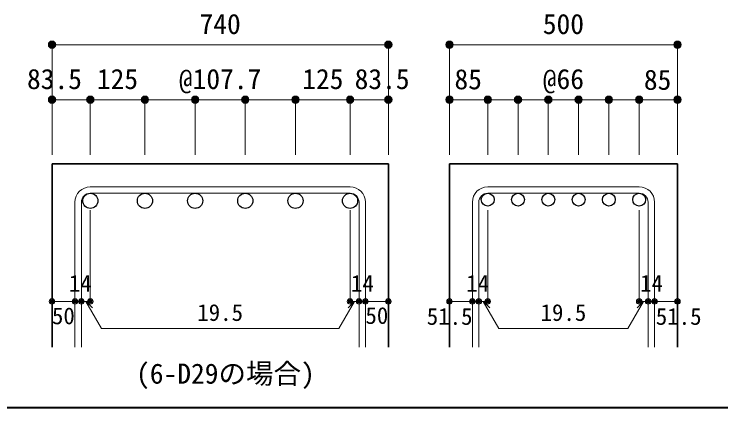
# Model space of a CAD drawing. Units: millimetres at full size, sheet at 1:20; details may follow other scales. Extents: x -3982 to 3969, y -2797 to 2801.
# Drawn here: x -719 to 821, y -2797 to -1938 of the extents above; entities that cross this region are included whole.
import ezdxf
from ezdxf.enums import TextEntityAlignment as Align

# ---------------------------------------------------------------- set-up
doc = ezdxf.new("R2010")
doc.units = ezdxf.units.MM
doc.header["$LTSCALE"] = 20
doc.header["$PDMODE"] = 32
doc.header["$PDSIZE"] = 12
for name, color, linetype, lineweight in [('6-1_躯体線', 2, 'Continuous', 35), ('6-5_梁主筋', 7, 'Continuous', 18), ('6-6_S.T.P.', 7, 'Continuous', 18), ('6-7_文字', 7, 'Continuous', 18), ('6-D_寸法', 4, 'Continuous', 9), ('F-0_枠', 6, 'Continuous', 40)]:
    doc.layers.add(name, color=color, linetype=linetype, lineweight=lineweight)
doc.styles.add('ＭＳ ゴシック', font='')
doc.styles.get('ＭＳ ゴシック').set_extended_font_data('MS Gothic')

msp = doc.modelspace()

# ---------------------------------------------------------------- linework, layer by layer
at = {"layer": '6-1_躯体線'}
for p, q in [((-636.3, -2264.67), (-636.3, -2664.67)), ((-636.3, -2264.67), (96.7, -2264.67)), ((96.7, -2264.67), (96.7, -2664.67)), ((229.79, -2264.67), (229.79, -2664.67)), ((229.79, -2264.67), (726.79, -2264.67)), ((726.79, -2264.67), (726.79, -2664.67))]:
    msp.add_line(p, q, dxfattribs=at)
at = {"layer": '6-5_梁主筋', "color": 3, "lineweight": 25}
for centre, radius in [((-552.8, -2345.17), 16.5), ((-433.8, -2345.17), 16.5), ((-324.46, -2345.17), 16.5), ((-215.13, -2345.17), 16.5), ((-105.8, -2345.17), 16.5), ((13.2, -2345.17), 16.5), ((313.29, -2342.67), 14), ((379.29, -2342.67), 14), ((445.29, -2342.67), 14), ((511.29, -2342.67), 14), ((577.29, -2342.67), 14), ((643.29, -2342.67), 14)]:
    msp.add_circle(centre, radius, dxfattribs=at)
at = {"layer": '6-6_S.T.P.'}
for p, q in [((13.2, -2314.67), (-552.8, -2314.67)), ((643.29, -2314.67), (313.29, -2314.67)), ((13.2, -2328.67), (-552.8, -2328.67)), ((643.29, -2328.67), (313.29, -2328.67)), ((-586.3, -2348.17), (-586.3, -2664.67)), ((-572.3, -2348.17), (-572.3, -2664.67)), ((32.7, -2348.17), (32.7, -2664.67)), ((46.7, -2348.17), (46.7, -2664.67)), ((279.79, -2348.17), (279.79, -2664.67)), ((293.79, -2348.17), (293.79, -2664.67)), ((662.79, -2348.17), (662.79, -2664.67)), ((676.79, -2348.17), (676.79, -2664.67))]:
    msp.add_line(p, q, dxfattribs=at)
for centre, radius, start, end in [((-552.8, -2348.17), 33.5, 90, 180), ((13.2, -2348.17), 33.5, 0, 90), ((313.29, -2348.17), 33.5, 90, 180), ((643.29, -2348.17), 33.5, 0, 90), ((-552.8, -2348.17), 19.5, 90, 180), ((13.2, -2348.17), 19.5, 0, 90), ((313.29, -2348.17), 19.5, 90, 180), ((643.29, -2348.17), 19.5, 0, 90)]:
    msp.add_arc(centre, radius, start, end, dxfattribs=at)
at = {"layer": '6-D_寸法'}
for p, q in [((-636.3, -2004.67), (-636.3, -2124.67)), ((-636.3, -2004.67), (96.7, -2004.67)), ((96.7, -2004.67), (96.7, -2124.67)), ((229.79, -2004.67), (229.79, -2124.67)), ((229.79, -2004.67), (726.79, -2004.67)), ((726.79, -2004.67), (726.79, -2124.67)), ((-636.3, -2124.67), (-636.3, -2244.67)), ((-552.8, -2124.67), (-552.8, -2244.67)), ((-433.8, -2124.67), (-433.8, -2244.67)), ((-433.8, -2124.67), (-324.46, -2124.67)), ((-324.46, -2124.67), (-324.46, -2244.67)), ((-324.46, -2124.67), (-215.13, -2124.67)), ((-215.13, -2124.67), (-215.13, -2244.67)), ((-215.13, -2124.67), (-105.8, -2124.67)), ((-105.8, -2124.67), (-105.8, -2244.67)), ((-105.8, -2124.67), (13.2, -2124.67)), ((13.2, -2124.67), (13.2, -2244.67)), ((13.2, -2124.67), (96.7, -2124.67)), ((96.7, -2124.67), (96.7, -2244.67)), ((229.79, -2124.67), (229.79, -2244.67)), ((229.79, -2124.67), (643.29, -2124.67)), ((313.29, -2124.67), (313.29, -2244.67)), ((379.29, -2124.67), (379.29, -2244.67)), ((445.29, -2124.67), (445.29, -2244.67)), ((511.29, -2124.67), (511.29, -2244.67)), ((577.29, -2124.67), (577.29, -2244.67)), ((643.29, -2124.67), (643.29, -2244.67)), ((643.29, -2124.67), (726.79, -2124.67)), ((726.79, -2124.67), (726.79, -2244.67)), ((-552.8, -2564.67), (-552.8, -2365.34)), ((13.2, -2564.67), (13.2, -2365.34)), ((313.29, -2564.67), (313.29, -2365.34)), ((643.29, -2564.67), (643.29, -2365.34)), ((-636.3, -2564.67), (-586.3, -2564.67)), ((-586.3, -2564.67), (-552.8, -2564.67)), ((-562.55, -2564.67), (-548.4, -2578.81)), ((-562.55, -2564.67), (-528.32, -2623.95)), ((22.95, -2564.67), (-11.27, -2623.95)), ((22.95, -2564.67), (8.81, -2578.81)), ((13.2, -2564.67), (96.7, -2564.67)), ((32.7, -2564.67), (46.7, -2564.67)), ((229.79, -2564.67), (279.79, -2564.67)), ((279.79, -2564.67), (313.29, -2564.67)), ((303.54, -2564.67), (317.68, -2578.81)), ((303.54, -2564.67), (337.76, -2623.95)), ((653.04, -2564.67), (618.82, -2623.95)), ((653.04, -2564.67), (638.9, -2578.81)), ((643.29, -2564.67), (726.79, -2564.67)), ((662.79, -2564.67), (676.79, -2564.67)), ((-528.32, -2623.95), (-11.27, -2623.95)), ((337.76, -2623.95), (618.82, -2623.95))]:
    msp.add_line(p, q, dxfattribs=at)
msp.add_lwpolyline([(-636.3, -2124.67), (-552.8, -2124.67), (-433.8, -2124.67)], dxfattribs=at)
for centre, radius in [((-636.3, -2004.67), 8), ((-636.3, -2004.67), 7.2), ((-636.3, -2004.67), 6.4), ((-636.3, -2004.67), 5.6), ((-636.3, -2004.67), 4.8), ((-636.3, -2004.67), 4), ((-636.3, -2004.67), 3.2), ((96.7, -2004.67), 8), ((96.7, -2004.67), 7.2), ((96.7, -2004.67), 6.4), ((96.7, -2004.67), 5.6), ((96.7, -2004.67), 4.8), ((96.7, -2004.67), 4), ((96.7, -2004.67), 3.2), ((229.79, -2004.67), 8), ((229.79, -2004.67), 7.2), ((229.79, -2004.67), 6.4), ((229.79, -2004.67), 5.6), ((229.79, -2004.67), 4.8), ((229.79, -2004.67), 4), ((229.79, -2004.67), 3.2), ((726.79, -2004.67), 8), ((726.79, -2004.67), 7.2), ((726.79, -2004.67), 6.4), ((726.79, -2004.67), 5.6), ((726.79, -2004.67), 4.8), ((726.79, -2004.67), 4), ((726.79, -2004.67), 3.2), ((-636.3, -2004.67), 2.4), ((-636.3, -2004.67), 1.6), ((-636.3, -2004.67), 0.8), ((96.7, -2004.67), 2.4), ((96.7, -2004.67), 1.6), ((96.7, -2004.67), 0.8), ((229.79, -2004.67), 2.4), ((229.79, -2004.67), 1.6), ((229.79, -2004.67), 0.8), ((726.79, -2004.67), 2.4), ((726.79, -2004.67), 1.6), ((726.79, -2004.67), 0.8), ((-636.3, -2124.67), 8), ((-636.3, -2124.67), 7.2), ((-636.3, -2124.67), 6.4), ((-636.3, -2124.67), 5.6), ((-636.3, -2124.67), 4.8), ((-636.3, -2124.67), 4), ((-636.3, -2124.67), 3.2), ((-636.3, -2124.67), 2.4), ((-636.3, -2124.67), 1.6), ((-636.3, -2124.67), 0.8), ((-552.8, -2124.67), 8), ((-552.8, -2124.67), 7.2), ((-552.8, -2124.67), 6.4), ((-552.8, -2124.67), 5.6), ((-552.8, -2124.67), 4.8), ((-552.8, -2124.67), 4), ((-552.8, -2124.67), 3.2), ((-552.8, -2124.67), 2.4), ((-552.8, -2124.67), 1.6), ((-552.8, -2124.67), 0.8), ((-433.8, -2124.67), 8), ((-433.8, -2124.67), 7.2), ((-433.8, -2124.67), 6.4), ((-433.8, -2124.67), 5.6), ((-433.8, -2124.67), 4.8), ((-433.8, -2124.67), 4), ((-433.8, -2124.67), 3.2), ((-433.8, -2124.67), 2.4), ((-433.8, -2124.67), 1.6), ((-433.8, -2124.67), 0.8), ((-324.46, -2124.67), 8), ((-324.46, -2124.67), 7.2), ((-324.46, -2124.67), 6.4), ((-324.46, -2124.67), 5.6), ((-324.46, -2124.67), 4.8), ((-324.46, -2124.67), 4), ((-324.46, -2124.67), 3.2), ((-324.46, -2124.67), 2.4), ((-324.46, -2124.67), 1.6), ((-324.46, -2124.67), 0.8), ((-215.13, -2124.67), 8), ((-215.13, -2124.67), 7.2), ((-215.13, -2124.67), 6.4), ((-215.13, -2124.67), 5.6), ((-215.13, -2124.67), 4.8), ((-215.13, -2124.67), 4), ((-215.13, -2124.67), 3.2), ((-215.13, -2124.67), 2.4), ((-215.13, -2124.67), 1.6), ((-215.13, -2124.67), 0.8), ((-105.8, -2124.67), 8), ((-105.8, -2124.67), 7.2), ((-105.8, -2124.67), 6.4), ((-105.8, -2124.67), 5.6), ((-105.8, -2124.67), 4.8), ((-105.8, -2124.67), 4), ((-105.8, -2124.67), 3.2), ((-105.8, -2124.67), 2.4), ((-105.8, -2124.67), 1.6), ((-105.8, -2124.67), 0.8), ((13.2, -2124.67), 8), ((13.2, -2124.67), 7.2), ((13.2, -2124.67), 6.4), ((13.2, -2124.67), 5.6), ((13.2, -2124.67), 4.8), ((13.2, -2124.67), 4), ((13.2, -2124.67), 3.2), ((13.2, -2124.67), 2.4), ((13.2, -2124.67), 1.6), ((13.2, -2124.67), 0.8), ((96.7, -2124.67), 8), ((96.7, -2124.67), 7.2), ((96.7, -2124.67), 6.4), ((96.7, -2124.67), 5.6), ((96.7, -2124.67), 4.8), ((96.7, -2124.67), 4), ((96.7, -2124.67), 3.2), ((96.7, -2124.67), 2.4), ((96.7, -2124.67), 1.6), ((96.7, -2124.67), 0.8), ((229.79, -2124.67), 8), ((229.79, -2124.67), 7.2), ((229.79, -2124.67), 6.4), ((229.79, -2124.67), 5.6), ((229.79, -2124.67), 4.8), ((229.79, -2124.67), 4), ((229.79, -2124.67), 3.2), ((229.79, -2124.67), 2.4), ((229.79, -2124.67), 1.6), ((229.79, -2124.67), 0.8), ((313.29, -2124.67), 8), ((313.29, -2124.67), 7.2), ((313.29, -2124.67), 6.4), ((313.29, -2124.67), 5.6), ((313.29, -2124.67), 4.8), ((313.29, -2124.67), 4), ((313.29, -2124.67), 3.2), ((313.29, -2124.67), 2.4), ((313.29, -2124.67), 1.6), ((313.29, -2124.67), 0.8), ((379.29, -2124.67), 8), ((379.29, -2124.67), 7.2), ((379.29, -2124.67), 6.4), ((379.29, -2124.67), 5.6), ((379.29, -2124.67), 4.8), ((379.29, -2124.67), 4), ((379.29, -2124.67), 3.2), ((379.29, -2124.67), 2.4), ((379.29, -2124.67), 1.6), ((379.29, -2124.67), 0.8), ((445.29, -2124.67), 8), ((445.29, -2124.67), 7.2), ((445.29, -2124.67), 6.4), ((445.29, -2124.67), 5.6), ((445.29, -2124.67), 4.8), ((445.29, -2124.67), 4), ((445.29, -2124.67), 3.2), ((445.29, -2124.67), 2.4), ((445.29, -2124.67), 1.6), ((445.29, -2124.67), 0.8), ((511.29, -2124.67), 8), ((511.29, -2124.67), 7.2), ((511.29, -2124.67), 6.4), ((511.29, -2124.67), 5.6), ((511.29, -2124.67), 4.8), ((511.29, -2124.67), 4), ((511.29, -2124.67), 3.2), ((511.29, -2124.67), 2.4), ((511.29, -2124.67), 1.6), ((511.29, -2124.67), 0.8), ((577.29, -2124.67), 8), ((577.29, -2124.67), 7.2), ((577.29, -2124.67), 6.4), ((577.29, -2124.67), 5.6), ((577.29, -2124.67), 4.8), ((577.29, -2124.67), 4), ((577.29, -2124.67), 3.2), ((577.29, -2124.67), 2.4), ((577.29, -2124.67), 1.6), ((577.29, -2124.67), 0.8), ((643.29, -2124.67), 8), ((643.29, -2124.67), 7.2), ((643.29, -2124.67), 6.4), ((643.29, -2124.67), 5.6), ((643.29, -2124.67), 4.8), ((643.29, -2124.67), 4), ((643.29, -2124.67), 3.2), ((643.29, -2124.67), 2.4), ((643.29, -2124.67), 1.6), ((643.29, -2124.67), 0.8), ((726.79, -2124.67), 8), ((726.79, -2124.67), 7.2), ((726.79, -2124.67), 6.4), ((726.79, -2124.67), 5.6), ((726.79, -2124.67), 4.8), ((726.79, -2124.67), 4), ((726.79, -2124.67), 3.2), ((726.79, -2124.67), 2.4), ((726.79, -2124.67), 1.6), ((726.79, -2124.67), 0.8), ((-636.3, -2564.67), 4), ((-636.3, -2564.67), 3.6), ((-636.3, -2564.67), 3.2), ((-636.3, -2564.67), 2.8), ((-636.3, -2564.67), 2.4), ((-636.3, -2564.67), 2), ((-636.3, -2564.67), 1.6), ((-636.3, -2564.67), 1.2), ((-636.3, -2564.67), 0.8), ((-636.3, -2564.67), 0.4), ((-586.3, -2564.67), 4), ((-586.3, -2564.67), 3.6), ((-586.3, -2564.67), 3.2), ((-586.3, -2564.67), 2.8), ((-586.3, -2564.67), 2.4), ((-586.3, -2564.67), 2), ((-586.3, -2564.67), 1.6), ((-586.3, -2564.67), 1.2), ((-586.3, -2564.67), 0.8), ((-586.3, -2564.67), 0.4), ((-572.3, -2564.67), 4), ((-572.3, -2564.67), 3.6), ((-572.3, -2564.67), 3.2), ((-572.3, -2564.67), 2.8), ((-572.3, -2564.67), 2.4), ((-572.3, -2564.67), 2), ((-572.3, -2564.67), 1.6), ((-572.3, -2564.67), 1.2), ((-572.3, -2564.67), 0.8), ((-572.3, -2564.67), 0.4), ((-552.8, -2564.67), 4), ((-552.8, -2564.67), 3.6), ((-552.8, -2564.67), 3.2), ((-552.8, -2564.67), 2.8), ((-552.8, -2564.67), 2.4), ((-552.8, -2564.67), 2), ((-552.8, -2564.67), 1.6), ((-552.8, -2564.67), 1.2), ((-552.8, -2564.67), 0.8), ((-552.8, -2564.67), 0.4), ((13.2, -2564.67), 4), ((13.2, -2564.67), 3.6), ((13.2, -2564.67), 3.2), ((13.2, -2564.67), 2.8), ((13.2, -2564.67), 2.4), ((13.2, -2564.67), 2), ((13.2, -2564.67), 1.6), ((13.2, -2564.67), 1.2), ((13.2, -2564.67), 0.8), ((13.2, -2564.67), 0.4), ((32.7, -2564.67), 4), ((32.7, -2564.67), 3.6), ((32.7, -2564.67), 3.2), ((32.7, -2564.67), 2.8), ((32.7, -2564.67), 2.4), ((32.7, -2564.67), 2), ((32.7, -2564.67), 1.6), ((32.7, -2564.67), 1.2), ((32.7, -2564.67), 0.8), ((32.7, -2564.67), 0.4), ((46.7, -2564.67), 4), ((46.7, -2564.67), 3.6), ((46.7, -2564.67), 3.2), ((46.7, -2564.67), 2.8), ((46.7, -2564.67), 2.4), ((46.7, -2564.67), 2), ((46.7, -2564.67), 1.6), ((46.7, -2564.67), 1.2), ((46.7, -2564.67), 0.8), ((46.7, -2564.67), 0.4), ((96.7, -2564.67), 4), ((96.7, -2564.67), 3.6), ((96.7, -2564.67), 3.2), ((96.7, -2564.67), 2.8), ((96.7, -2564.67), 2.4), ((96.7, -2564.67), 2), ((96.7, -2564.67), 1.6), ((96.7, -2564.67), 1.2), ((96.7, -2564.67), 0.8), ((96.7, -2564.67), 0.4), ((229.79, -2564.67), 4), ((229.79, -2564.67), 3.6), ((229.79, -2564.67), 3.2), ((229.79, -2564.67), 2.8), ((229.79, -2564.67), 2.4), ((229.79, -2564.67), 2), ((229.79, -2564.67), 1.6), ((229.79, -2564.67), 1.2), ((229.79, -2564.67), 0.8), ((229.79, -2564.67), 0.4), ((279.79, -2564.67), 4), ((279.79, -2564.67), 3.6), ((279.79, -2564.67), 3.2), ((279.79, -2564.67), 2.8), ((279.79, -2564.67), 2.4), ((279.79, -2564.67), 2), ((279.79, -2564.67), 1.6), ((279.79, -2564.67), 1.2), ((279.79, -2564.67), 0.8), ((279.79, -2564.67), 0.4), ((293.79, -2564.67), 4), ((293.79, -2564.67), 3.6), ((293.79, -2564.67), 3.2), ((293.79, -2564.67), 2.8), ((293.79, -2564.67), 2.4), ((293.79, -2564.67), 2), ((293.79, -2564.67), 1.6), ((293.79, -2564.67), 1.2), ((293.79, -2564.67), 0.8), ((293.79, -2564.67), 0.4), ((313.29, -2564.67), 4), ((313.29, -2564.67), 3.6), ((313.29, -2564.67), 3.2), ((313.29, -2564.67), 2.8), ((313.29, -2564.67), 2.4), ((313.29, -2564.67), 2), ((313.29, -2564.67), 1.6), ((313.29, -2564.67), 1.2), ((313.29, -2564.67), 0.8), ((313.29, -2564.67), 0.4), ((643.29, -2564.67), 4), ((643.29, -2564.67), 3.6), ((643.29, -2564.67), 3.2), ((643.29, -2564.67), 2.8), ((643.29, -2564.67), 2.4), ((643.29, -2564.67), 2), ((643.29, -2564.67), 1.6), ((643.29, -2564.67), 1.2), ((643.29, -2564.67), 0.8), ((643.29, -2564.67), 0.4), ((662.79, -2564.67), 4), ((662.79, -2564.67), 3.6), ((662.79, -2564.67), 3.2), ((662.79, -2564.67), 2.8), ((662.79, -2564.67), 2.4), ((662.79, -2564.67), 2), ((662.79, -2564.67), 1.6), ((662.79, -2564.67), 1.2), ((662.79, -2564.67), 0.8), ((662.79, -2564.67), 0.4), ((676.79, -2564.67), 4), ((676.79, -2564.67), 3.6), ((676.79, -2564.67), 3.2), ((676.79, -2564.67), 2.8), ((676.79, -2564.67), 2.4), ((676.79, -2564.67), 2), ((676.79, -2564.67), 1.6), ((676.79, -2564.67), 1.2), ((676.79, -2564.67), 0.8), ((676.79, -2564.67), 0.4), ((726.79, -2564.67), 4), ((726.79, -2564.67), 3.6), ((726.79, -2564.67), 3.2), ((726.79, -2564.67), 2.8), ((726.79, -2564.67), 2.4), ((726.79, -2564.67), 2), ((726.79, -2564.67), 1.6), ((726.79, -2564.67), 1.2), ((726.79, -2564.67), 0.8), ((726.79, -2564.67), 0.4)]:
    msp.add_circle(centre, radius, dxfattribs=at)
at = {"layer": '6-D_寸法', "color": 7}
for p in [(-636.3, -2004.67), (96.7, -2004.67), (229.79, -2004.67), (726.79, -2004.67), (-636.3, -2124.67), (-552.8, -2124.67), (-433.8, -2124.67), (-324.46, -2124.67), (-215.13, -2124.67), (-105.8, -2124.67), (13.2, -2124.67), (96.7, -2124.67), (229.79, -2124.67), (313.29, -2124.67), (379.29, -2124.67), (445.29, -2124.67), (511.29, -2124.67), (577.29, -2124.67), (643.29, -2124.67), (726.79, -2124.67), (-636.3, -2564.67), (-586.3, -2564.67), (-572.3, -2564.67), (-552.8, -2564.67), (13.2, -2564.67), (32.7, -2564.67), (46.7, -2564.67), (96.7, -2564.67), (229.79, -2564.67), (279.79, -2564.67), (293.79, -2564.67), (313.29, -2564.67), (643.29, -2564.67), (662.79, -2564.67), (676.79, -2564.67), (726.79, -2564.67)]:
    msp.add_point(p, dxfattribs=at)
at = {"layer": 'F-0_枠'}
msp.add_line((3969.4, -2796.83), (-3981.92, -2796.83), dxfattribs=at)

# ---------------------------------------------------------------- texts
at = {"layer": '6-7_文字', "style": 'ＭＳ ゴシック'}
msp.add_text('(6-D29の場合)', height=43.99, dxfattribs=at).set_placement((-453.09, -2757.24), align=Align.BOTTOM_LEFT)
at = {"layer": '6-D_寸法', "style": 'ＭＳ ゴシック'}
for s, height, p in [('740', 43.99, (-314.8, -1994.67)), ('500', 43.99, (433.29, -1994.67)), ('83.5', 43.99, (-690.8, -2114.67)), ('125', 43.99, (-538.55, -2114.67)), ('@107.7', 43.99, (-359.8, -2114.67)), ('125', 43.99, (-91.05, -2114.67)), ('83.5', 43.99, (23.2, -2114.67)), ('85', 43.99, (240.73, -2115.2)), ('@66', 43.99, (433.29, -2114.67)), ('85', 43.99, (653.52, -2116.32)), ('14', 36.66, (-599.61, -2554.6)), ('14', 36.66, (15.17, -2554.68)), ('14', 36.66, (266.48, -2554.6)), ('14', 36.66, (645.29, -2554.2)), ('19.5', 36.66, (-319.8, -2618.14)), ('19.5', 36.66, (428.29, -2618.14)), ('50', 36.66, (-636.46, -2625.44)), ('50', 36.66, (46.66, -2624.68)), ('51.5', 36.66, (180.35, -2626.69)), ('51.5', 36.66, (679.51, -2626.69))]:
    msp.add_text(s, height=height, dxfattribs=at).set_placement(p, align=Align.BOTTOM_LEFT)

doc.saveas('drawing.dxf')
